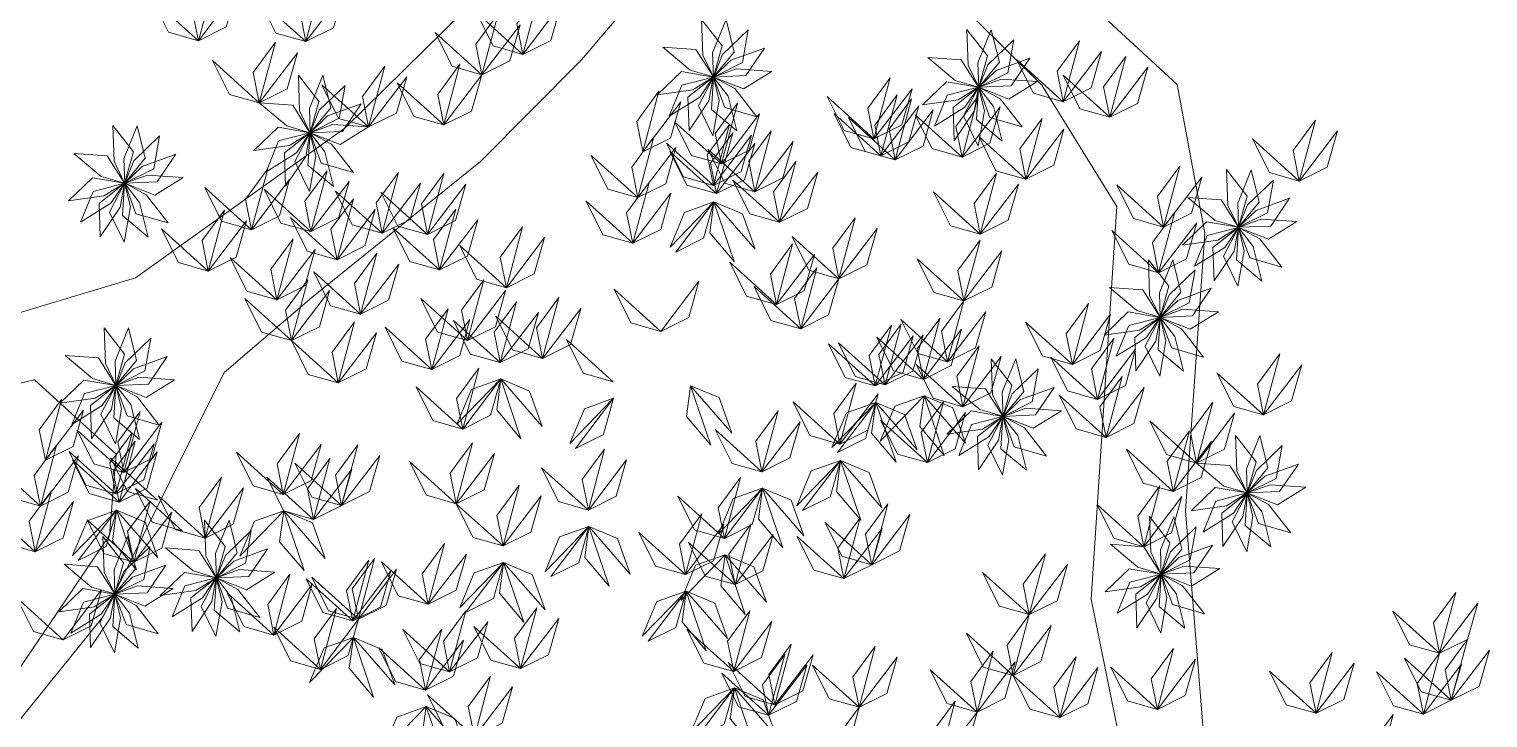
# Model space of a CAD drawing. Header units: inches. Extents: x 15 to 22798, y 21 to 21519.
# Drawn here: x 17654.3 to 17793.2, y 10963.6 to 11029.2 of the extents above; entities that cross this region are included whole.
import ezdxf

# ---------------------------------------------------------------- set-up
doc = ezdxf.new("R2010")
doc.units = ezdxf.units.IN
doc.header["$MEASUREMENT"] = 0
doc.layers.add('ARREDAMENTO', color=8, linetype='Continuous', lineweight=13)

msp = doc.modelspace()

# ---------------------------------------------------------------- linework, layer by layer
at = {"layer": 'ARREDAMENTO', "linetype": 'Continuous', "lineweight": 0}
for points in [[(17636.11, 11153.09), (17644.57, 11134.42), (17600.07, 11135.54), (17525.23, 11146.86), (17596.86, 11132.3), (17641.37, 11127.96), (17644.69, 11102.18), (17686.71, 11073.33), (17706.73, 11065.02), (17715.76, 11063.77), (17718.36, 11059.26), (17717.73, 11054.75), (17712.6, 11047.63), (17684.33, 11019.8), (17664.4, 11005.54), (17636.06, 10997.05), (17616.71, 11000.2), (17582.5, 11009.09), (17556.05, 11014.15)], [(17766.46, 10958.22), (17764.43, 10983.35), (17766.26, 11009.8), (17763.63, 11023.97), (17744.86, 11041.31), (17734.5, 11052.88), (17751.23, 11060.68), (17787.3, 11071.78), (17818.87, 11077.06)], [(17652.96, 10962.94), (17661.3, 10973.29), (17667.7, 10986.21), (17672.82, 10996.54), (17681.17, 11003.67), (17697.24, 11016.63), (17706.88, 11026.33), (17718.43, 11039.92), (17726.8, 11043.82), (17737.79, 11036.77), (17750.73, 11023.92), (17757.87, 11012.34), (17755.43, 10974.94), (17758.72, 10958.83)], [(17553.49, 11008.98), (17581.22, 11006.51), (17613.51, 10993.74), (17634.8, 10991.24), (17654.77, 10995.83), (17662.53, 10988.77), (17661.92, 10981.03), (17643.96, 10954.52)]]:
    msp.add_lwpolyline(points, dxfattribs=at)
at = {"layer": 'ARREDAMENTO', "lineweight": 0}
for points in [[(17670.39, 11028.14), (17669.8, 11031.05), (17671.93, 11033.94), (17670.39, 11028.14)], [(17670.39, 11028.14), (17673.04, 11029.46), (17674.02, 11032.92), (17670.39, 11028.14)], [(17680.61, 11028.05), (17680.03, 11030.96), (17682.15, 11033.85), (17680.61, 11028.05)], [(17680.61, 11028.05), (17683.26, 11029.37), (17684.24, 11032.83), (17680.61, 11028.05)], [(17701.3, 11026.84), (17700.71, 11029.74), (17702.84, 11032.63), (17701.3, 11026.84)], [(17670.39, 11028.14), (17667.54, 11028.95), (17665.94, 11032.16), (17670.39, 11028.14)], [(17680.61, 11028.05), (17677.76, 11028.86), (17676.16, 11032.07), (17680.61, 11028.05)], [(17701.3, 11026.84), (17703.95, 11028.16), (17704.93, 11031.61), (17701.3, 11026.84)], [(17697.39, 11024.89), (17696.81, 11027.8), (17698.93, 11030.69), (17697.39, 11024.89)], [(17701.3, 11026.84), (17698.45, 11027.64), (17696.85, 11030.86), (17701.3, 11026.84)], [(17718.32, 11030.17), (17718.44, 11026.77), (17719.44, 11024.69), (17720.27, 11027.66), (17718.32, 11030.17)], [(17720.65, 11030.15), (17719.37, 11026.99), (17719.45, 11024.69), (17721.41, 11027.06), (17720.65, 11030.15)], [(17697.39, 11024.89), (17694.54, 11025.7), (17692.94, 11028.91), (17697.39, 11024.89)], [(17697.39, 11024.89), (17700.05, 11026.21), (17701.02, 11029.66), (17697.39, 11024.89)], [(17722.77, 11029.19), (17720.32, 11026.82), (17719.45, 11024.68), (17722.21, 11026.06), (17722.77, 11029.19)], [(17743.59, 11029.2), (17743.71, 11025.8), (17744.72, 11023.72), (17745.55, 11026.69), (17743.59, 11029.2)], [(17745.92, 11029.18), (17744.65, 11026.02), (17744.72, 11023.72), (17746.69, 11026.09), (17745.92, 11029.18)], [(17676.18, 11022.22), (17675.6, 11025.12), (17677.73, 11028.01), (17676.18, 11022.22)], [(17714.61, 11027.52), (17717.22, 11025.33), (17719.44, 11024.69), (17717.78, 11027.29), (17714.61, 11027.52)], [(17724.32, 11027.44), (17721.11, 11026.28), (17719.45, 11024.68), (17722.53, 11024.81), (17724.32, 11027.44)], [(17748.05, 11028.22), (17745.59, 11025.85), (17744.72, 11023.71), (17747.49, 11025.09), (17748.05, 11028.22)], [(17752.78, 11022.33), (17752.2, 11025.24), (17754.32, 11028.13), (17752.78, 11022.33)], [(17752.78, 11022.33), (17755.43, 11023.65), (17756.41, 11027.11), (17752.78, 11022.33)], [(17676.18, 11022.22), (17673.33, 11023.02), (17671.73, 11026.24), (17676.18, 11022.22)], [(17676.18, 11022.22), (17678.84, 11023.54), (17679.82, 11026.99), (17676.18, 11022.22)], [(17686.59, 11019.92), (17686.01, 11022.82), (17688.14, 11025.71), (17686.59, 11019.92)], [(17693.76, 11020.12), (17693.18, 11023.02), (17695.3, 11025.91), (17693.76, 11020.12)], [(17739.88, 11026.55), (17742.49, 11024.36), (17744.71, 11023.72), (17743.06, 11026.32), (17739.88, 11026.55)], [(17749.59, 11026.47), (17746.39, 11025.31), (17744.72, 11023.71), (17747.81, 11023.84), (17749.59, 11026.47)], [(17752.78, 11022.33), (17749.93, 11023.14), (17748.33, 11026.35), (17752.78, 11022.33)], [(17757.21, 11020.85), (17756.62, 11023.76), (17758.75, 11026.65), (17757.21, 11020.85)], [(17679.9, 11024.87), (17680.01, 11021.46), (17681.02, 11019.38), (17681.85, 11022.35), (17679.9, 11024.87)], [(17682.23, 11024.85), (17680.95, 11021.69), (17681.02, 11019.38), (17682.99, 11021.76), (17682.23, 11024.85)], [(17686.59, 11019.92), (17689.25, 11021.24), (17690.23, 11024.69), (17686.59, 11019.92)], [(17693.76, 11020.12), (17696.41, 11021.44), (17697.39, 11024.89), (17693.76, 11020.12)], [(17714.1, 11022.99), (17717.47, 11023.47), (17719.43, 11024.68), (17716.39, 11025.2), (17714.1, 11022.99)], [(17715.24, 11020.96), (17718.14, 11022.77), (17719.43, 11024.68), (17716.44, 11023.91), (17715.24, 11020.96)], [(17717.12, 11019.58), (17719.02, 11022.41), (17719.43, 11024.68), (17717.02, 11022.76), (17717.12, 11019.58)], [(17719.39, 11019.08), (17719.99, 11022.43), (17719.44, 11024.67), (17718.01, 11021.94), (17719.39, 11019.08)], [(17721.68, 11019.54), (17720.85, 11022.85), (17719.44, 11024.67), (17719.25, 11021.59), (17721.68, 11019.54)], [(17723.58, 11020.9), (17721.48, 11023.58), (17719.44, 11024.67), (17720.52, 11021.78), (17723.58, 11020.9)], [(17725.02, 11025.22), (17721.62, 11025.46), (17719.45, 11024.68), (17722.32, 11023.54), (17725.02, 11025.22)], [(17734.74, 11018.8), (17734.16, 11021.7), (17736.28, 11024.59), (17734.74, 11018.8)], [(17750.29, 11024.25), (17746.89, 11024.49), (17744.72, 11023.71), (17747.59, 11022.57), (17750.29, 11024.25)], [(17757.21, 11020.85), (17754.36, 11021.66), (17752.76, 11024.87), (17757.21, 11020.85)], [(17757.21, 11020.85), (17759.86, 11022.17), (17760.84, 11025.63), (17757.21, 11020.85)], [(17684.35, 11023.88), (17681.9, 11021.51), (17681.02, 11019.38), (17683.79, 11020.75), (17684.35, 11023.88)], [(17686.59, 11019.92), (17683.74, 11020.72), (17682.14, 11023.93), (17686.59, 11019.92)], [(17693.76, 11020.12), (17690.91, 11020.92), (17689.31, 11024.14), (17693.76, 11020.12)], [(17712.72, 11017.54), (17712.14, 11020.45), (17714.26, 11023.34), (17712.72, 11017.54)], [(17734.74, 11018.8), (17737.39, 11020.12), (17738.37, 11023.57), (17734.74, 11018.8)], [(17735.4, 11017.18), (17734.81, 11020.08), (17736.94, 11022.97), (17735.4, 11017.18)], [(17739.37, 11022.02), (17742.75, 11022.5), (17744.71, 11023.71), (17741.66, 11024.23), (17739.37, 11022.02)], [(17740.52, 11019.99), (17743.41, 11021.8), (17744.71, 11023.71), (17741.72, 11022.94), (17740.52, 11019.99)], [(17742.39, 11018.61), (17744.3, 11021.43), (17744.71, 11023.7), (17742.29, 11021.79), (17742.39, 11018.61)], [(17744.67, 11018.11), (17745.26, 11021.46), (17744.71, 11023.7), (17743.28, 11020.97), (17744.67, 11018.11)], [(17746.95, 11018.57), (17746.13, 11021.88), (17744.71, 11023.7), (17744.52, 11020.62), (17746.95, 11018.57)], [(17748.85, 11019.93), (17746.75, 11022.61), (17744.72, 11023.7), (17745.79, 11020.81), (17748.85, 11019.93)], [(17676.18, 11022.22), (17678.8, 11020.03), (17681.01, 11019.38), (17679.36, 11021.99), (17676.18, 11022.22)], [(17685.89, 11022.14), (17682.69, 11020.97), (17681.02, 11019.38), (17684.11, 11019.5), (17685.89, 11022.14)], [(17712.72, 11017.54), (17715.37, 11018.86), (17716.35, 11022.31), (17712.72, 11017.54)], [(17720.2, 11016.4), (17719.61, 11019.3), (17721.74, 11022.19), (17720.2, 11016.4)], [(17734.74, 11018.8), (17731.89, 11019.6), (17730.29, 11022.82), (17734.74, 11018.8)], [(17735.4, 11017.18), (17738.05, 11018.5), (17739.03, 11021.95), (17735.4, 11017.18)], [(17736.76, 11016.79), (17736.18, 11019.7), (17738.31, 11022.59), (17736.76, 11016.79)], [(17736.76, 11016.79), (17739.42, 11018.11), (17740.39, 11021.56), (17736.76, 11016.79)], [(17743.13, 11017.06), (17742.54, 11019.96), (17744.67, 11022.85), (17743.13, 11017.06)], [(17743.13, 11017.06), (17745.78, 11018.38), (17746.76, 11021.83), (17743.13, 11017.06)], [(17686.59, 11019.92), (17683.19, 11020.15), (17681.02, 11019.37), (17683.89, 11018.24), (17686.59, 11019.92)], [(17720.2, 11016.4), (17717.35, 11017.2), (17715.75, 11020.41), (17720.2, 11016.4)], [(17719.44, 11014.35), (17718.85, 11017.26), (17720.98, 11020.15), (17719.44, 11014.35)], [(17720.2, 11016.4), (17722.85, 11017.72), (17723.83, 11021.17), (17720.2, 11016.4)], [(17735.4, 11017.18), (17732.54, 11017.98), (17730.94, 11021.19), (17735.4, 11017.18)], [(17736.76, 11016.79), (17733.91, 11017.6), (17732.31, 11020.81), (17736.76, 11016.79)], [(17743.13, 11017.06), (17740.28, 11017.86), (17738.68, 11021.08), (17743.13, 11017.06)], [(17749.21, 11014.95), (17748.63, 11017.85), (17750.75, 11020.74), (17749.21, 11014.95)], [(17775.26, 11014.77), (17774.68, 11017.68), (17776.81, 11020.57), (17775.26, 11014.77)], [(17662.23, 11020.06), (17662.35, 11016.65), (17663.35, 11014.57), (17664.18, 11017.54), (17662.23, 11020.06)], [(17664.56, 11020.04), (17663.29, 11016.88), (17663.36, 11014.57), (17665.32, 11016.95), (17664.56, 11020.04)], [(17666.68, 11019.07), (17664.23, 11016.7), (17663.36, 11014.57), (17666.12, 11015.94), (17666.68, 11019.07)], [(17675.67, 11017.69), (17679.05, 11018.16), (17681.01, 11019.38), (17677.97, 11019.89), (17675.67, 11017.69)], [(17676.82, 11015.66), (17679.71, 11017.47), (17681.01, 11019.37), (17678.02, 11018.61), (17676.82, 11015.66)], [(17678.69, 11014.27), (17680.6, 11017.1), (17681.01, 11019.37), (17678.59, 11017.45), (17678.69, 11014.27)], [(17680.97, 11013.77), (17681.56, 11017.13), (17681.01, 11019.37), (17679.58, 11016.63), (17680.97, 11013.77)], [(17683.25, 11014.24), (17682.43, 11017.54), (17681.02, 11019.37), (17680.82, 11016.29), (17683.25, 11014.24)], [(17685.15, 11015.59), (17683.05, 11018.28), (17681.02, 11019.37), (17682.09, 11016.48), (17685.15, 11015.59)], [(17712.24, 11013.19), (17711.66, 11016.1), (17713.78, 11018.99), (17712.24, 11013.19)], [(17719.75, 11013.57), (17719.17, 11016.48), (17721.3, 11019.37), (17719.75, 11013.57)], [(17719.44, 11014.35), (17722.09, 11015.67), (17723.07, 11019.13), (17719.44, 11014.35)], [(17723.4, 11013.76), (17722.81, 11016.66), (17724.94, 11019.55), (17723.4, 11013.76)], [(17749.21, 11014.95), (17746.36, 11015.76), (17744.76, 11018.97), (17749.21, 11014.95)], [(17749.21, 11014.95), (17751.87, 11016.27), (17752.84, 11019.72), (17749.21, 11014.95)], [(17775.26, 11014.77), (17772.41, 11015.58), (17770.81, 11018.79), (17775.26, 11014.77)], [(17775.26, 11014.77), (17777.92, 11016.09), (17778.89, 11019.55), (17775.26, 11014.77)], [(17658.52, 11017.41), (17661.13, 11015.22), (17663.35, 11014.57), (17661.69, 11017.18), (17658.52, 11017.41)], [(17668.23, 11017.33), (17665.03, 11016.16), (17663.36, 11014.56), (17666.44, 11014.69), (17668.23, 11017.33)], [(17712.24, 11013.19), (17714.9, 11014.51), (17715.87, 11017.96), (17712.24, 11013.19)], [(17719.44, 11014.35), (17716.58, 11015.16), (17714.98, 11018.37), (17719.44, 11014.35)], [(17719.75, 11013.57), (17716.9, 11014.38), (17715.3, 11017.59), (17719.75, 11013.57)], [(17723.4, 11013.76), (17720.54, 11014.56), (17718.94, 11017.78), (17723.4, 11013.76)], [(17719.75, 11013.57), (17722.41, 11014.9), (17723.38, 11018.35), (17719.75, 11013.57)], [(17723.4, 11013.76), (17726.05, 11015.08), (17727.03, 11018.53), (17723.4, 11013.76)], [(17675.44, 11010.14), (17674.86, 11013.05), (17676.98, 11015.94), (17675.44, 11010.14)], [(17712.24, 11013.19), (17709.39, 11014), (17707.79, 11017.21), (17712.24, 11013.19)], [(17725.75, 11010.85), (17725.17, 11013.75), (17727.29, 11016.64), (17725.75, 11010.85)], [(17762.34, 11010.38), (17761.75, 11013.29), (17763.88, 11016.18), (17762.34, 11010.38)], [(17658.01, 11012.88), (17661.38, 11013.35), (17663.34, 11014.57), (17660.3, 11015.08), (17658.01, 11012.88)], [(17659.16, 11010.85), (17662.05, 11012.65), (17663.34, 11014.56), (17660.36, 11013.79), (17659.16, 11010.85)], [(17661.03, 11009.46), (17662.94, 11012.29), (17663.35, 11014.56), (17660.93, 11012.64), (17661.03, 11009.46)], [(17663.31, 11008.96), (17663.9, 11012.32), (17663.35, 11014.56), (17661.92, 11011.82), (17663.31, 11008.96)], [(17665.59, 11009.43), (17664.77, 11012.73), (17663.35, 11014.56), (17663.16, 11011.48), (17665.59, 11009.43)], [(17668.93, 11015.1), (17665.53, 11015.34), (17663.36, 11014.56), (17666.23, 11013.43), (17668.93, 11015.1)], [(17667.49, 11010.78), (17665.39, 11013.47), (17663.36, 11014.56), (17664.43, 11011.66), (17667.49, 11010.78)], [(17675.44, 11010.14), (17678.1, 11011.47), (17679.07, 11014.92), (17675.44, 11010.14)], [(17681.1, 11009.97), (17680.51, 11012.87), (17682.64, 11015.76), (17681.1, 11009.97)], [(17681.1, 11009.97), (17683.75, 11011.29), (17684.73, 11014.74), (17681.1, 11009.97)], [(17687.9, 11009.8), (17687.31, 11012.7), (17689.44, 11015.59), (17687.9, 11009.8)], [(17687.9, 11009.8), (17690.55, 11011.12), (17691.53, 11014.57), (17687.9, 11009.8)], [(17692.22, 11009.69), (17691.64, 11012.59), (17693.76, 11015.48), (17692.22, 11009.69)], [(17711.76, 11008.84), (17711.18, 11011.74), (17713.31, 11014.63), (17711.76, 11008.84)], [(17725.75, 11010.85), (17722.9, 11011.65), (17721.3, 11014.87), (17725.75, 11010.85)], [(17725.75, 11010.85), (17728.4, 11012.17), (17729.38, 11015.62), (17725.75, 11010.85)], [(17744.87, 11009.71), (17744.29, 11012.62), (17746.41, 11015.51), (17744.87, 11009.71)], [(17762.34, 11010.38), (17764.99, 11011.7), (17765.97, 11015.15), (17762.34, 11010.38)], [(17768.34, 11015.86), (17768.46, 11012.45), (17769.47, 11010.37), (17770.3, 11013.34), (17768.34, 11015.86)], [(17770.68, 11015.84), (17769.4, 11012.68), (17769.47, 11010.37), (17771.44, 11012.75), (17770.68, 11015.84)], [(17772.8, 11014.87), (17770.34, 11012.5), (17769.47, 11010.37), (17772.24, 11011.74), (17772.8, 11014.87)], [(17675.44, 11010.14), (17672.59, 11010.95), (17670.99, 11014.16), (17675.44, 11010.14)], [(17681.1, 11009.97), (17678.24, 11010.77), (17676.64, 11013.99), (17681.1, 11009.97)], [(17687.9, 11009.8), (17685.04, 11010.6), (17683.44, 11013.82), (17687.9, 11009.8)], [(17692.22, 11009.69), (17689.37, 11010.49), (17687.77, 11013.71), (17692.22, 11009.69)], [(17692.22, 11009.69), (17694.87, 11011.01), (17695.85, 11014.46), (17692.22, 11009.69)], [(17711.76, 11008.84), (17714.42, 11010.16), (17715.39, 11013.61), (17711.76, 11008.84)], [(17744.87, 11009.71), (17742.02, 11010.52), (17740.42, 11013.73), (17744.87, 11009.71)], [(17744.87, 11009.71), (17747.52, 11011.03), (17748.5, 11014.49), (17744.87, 11009.71)], [(17762.34, 11010.38), (17759.48, 11011.19), (17757.88, 11014.4), (17762.34, 11010.38)], [(17764.63, 11013.21), (17767.25, 11011.02), (17769.46, 11010.37), (17767.81, 11012.98), (17764.63, 11013.21)], [(17671.32, 11006.2), (17670.73, 11009.1), (17672.86, 11011.99), (17671.32, 11006.2)], [(17683.6, 11007.28), (17683.01, 11010.18), (17685.14, 11013.07), (17683.6, 11007.28)], [(17683.6, 11007.28), (17686.25, 11008.6), (17687.23, 11012.05), (17683.6, 11007.28)], [(17693.36, 11006.31), (17692.78, 11009.21), (17694.9, 11012.1), (17693.36, 11006.31)], [(17711.76, 11008.84), (17708.91, 11009.65), (17707.31, 11012.86), (17711.76, 11008.84)], [(17719.49, 11012.79), (17716.7, 11011.79), (17715.31, 11008.48), (17719.49, 11012.79)], [(17715.86, 11008.01), (17718.51, 11009.33), (17719.49, 11012.79), (17715.86, 11008.01)], [(17719.49, 11012.79), (17719.1, 11009.85), (17721.41, 11007.11), (17719.49, 11012.79)], [(17719.49, 11012.79), (17722.22, 11011.65), (17723.43, 11008.27), (17719.49, 11012.79)], [(17761.86, 11006.03), (17761.27, 11008.93), (17763.4, 11011.82), (17761.86, 11006.03)], [(17774.34, 11013.13), (17771.14, 11011.96), (17769.47, 11010.37), (17772.56, 11010.49), (17774.34, 11013.13)], [(17671.32, 11006.2), (17673.97, 11007.52), (17674.95, 11010.97), (17671.32, 11006.2)], [(17683.6, 11007.28), (17680.75, 11008.08), (17679.15, 11011.29), (17683.6, 11007.28)], [(17693.36, 11006.31), (17696.02, 11007.63), (17696.99, 11011.08), (17693.36, 11006.31)], [(17699.72, 11004.61), (17699.14, 11007.52), (17701.26, 11010.41), (17699.72, 11004.61)], [(17731.4, 11005.47), (17730.81, 11008.38), (17732.94, 11011.27), (17731.4, 11005.47)], [(17761.86, 11006.03), (17764.51, 11007.35), (17765.49, 11010.8), (17761.86, 11006.03)], [(17764.12, 11008.68), (17767.5, 11009.15), (17769.46, 11010.37), (17766.42, 11010.88), (17764.12, 11008.68)], [(17765.27, 11006.65), (17768.16, 11008.45), (17769.46, 11010.36), (17766.47, 11009.6), (17765.27, 11006.65)], [(17767.14, 11005.26), (17769.05, 11008.09), (17769.46, 11010.36), (17767.04, 11008.44), (17767.14, 11005.26)], [(17769.42, 11004.76), (17770.01, 11008.12), (17769.46, 11010.36), (17768.03, 11007.62), (17769.42, 11004.76)], [(17771.7, 11005.23), (17770.88, 11008.53), (17769.46, 11010.36), (17769.27, 11007.28), (17771.7, 11005.23)], [(17775.04, 11010.91), (17771.64, 11011.14), (17769.47, 11010.36), (17772.34, 11009.23), (17775.04, 11010.91)], [(17773.6, 11006.58), (17771.5, 11009.27), (17769.47, 11010.36), (17770.54, 11007.47), (17773.6, 11006.58)], [(17671.32, 11006.2), (17668.47, 11007), (17666.87, 11010.21), (17671.32, 11006.2)], [(17677.86, 11003.47), (17677.27, 11006.38), (17679.4, 11009.27), (17677.86, 11003.47)], [(17677.86, 11003.47), (17677.27, 11006.38), (17679.4, 11009.27), (17677.86, 11003.47)], [(17693.36, 11006.31), (17690.51, 11007.11), (17688.91, 11010.33), (17693.36, 11006.31)], [(17699.72, 11004.61), (17702.38, 11005.93), (17703.35, 11009.39), (17699.72, 11004.61)], [(17731.4, 11005.47), (17728.55, 11006.28), (17726.95, 11009.49), (17731.4, 11005.47)], [(17731.4, 11005.47), (17734.05, 11006.79), (17735.03, 11010.25), (17731.4, 11005.47)], [(17743.3, 11003.35), (17742.72, 11006.25), (17744.85, 11009.14), (17743.3, 11003.35)], [(17761.86, 11006.03), (17759.01, 11006.84), (17757.41, 11010.05), (17761.86, 11006.03)], [(17677.86, 11003.47), (17680.51, 11004.79), (17681.49, 11008.25), (17677.86, 11003.47)], [(17677.86, 11003.47), (17680.51, 11004.79), (17681.49, 11008.25), (17677.86, 11003.47)], [(17685.83, 11002.09), (17685.24, 11005), (17687.37, 11007.89), (17685.83, 11002.09)], [(17699.72, 11004.61), (17696.87, 11005.42), (17695.27, 11008.63), (17699.72, 11004.61)], [(17725.45, 11003.01), (17724.87, 11005.91), (17726.99, 11008.8), (17725.45, 11003.01)], [(17725.45, 11003.01), (17728.1, 11004.33), (17729.08, 11007.78), (17725.45, 11003.01)], [(17743.3, 11003.35), (17745.96, 11004.67), (17746.93, 11008.12), (17743.3, 11003.35)], [(17677.86, 11003.47), (17675, 11004.28), (17673.4, 11007.49), (17677.86, 11003.47)], [(17677.86, 11003.47), (17675, 11004.28), (17673.4, 11007.49), (17677.86, 11003.47)], [(17685.83, 11002.09), (17688.48, 11003.42), (17689.46, 11006.87), (17685.83, 11002.09)], [(17725.45, 11003.01), (17722.6, 11003.81), (17721, 11007.03), (17725.45, 11003.01)], [(17727.77, 11000.7), (17727.18, 11003.6), (17729.31, 11006.49), (17727.77, 11000.7)], [(17743.3, 11003.35), (17740.45, 11004.15), (17738.85, 11007.37), (17743.3, 11003.35)], [(17760.88, 11007.28), (17761, 11003.88), (17762, 11001.8), (17762.83, 11004.77), (17760.88, 11007.28)], [(17763.21, 11007.27), (17761.94, 11004.11), (17762.01, 11001.8), (17763.97, 11004.18), (17763.21, 11007.27)], [(17765.33, 11006.3), (17762.88, 11003.93), (17762.01, 11001.8), (17764.77, 11003.17), (17765.33, 11006.3)], [(17679.25, 10999.58), (17678.67, 11002.48), (17680.8, 11005.37), (17679.25, 10999.58)], [(17685.83, 11002.09), (17682.98, 11002.9), (17681.38, 11006.11), (17685.83, 11002.09)], [(17696.02, 10999.57), (17695.43, 11002.48), (17697.56, 11005.37), (17696.02, 10999.57)], [(17714.43, 11000.45), (17717.09, 11001.77), (17718.06, 11005.22), (17714.43, 11000.45)], [(17727.77, 11000.7), (17730.42, 11002.02), (17731.4, 11005.47), (17727.77, 11000.7)], [(17679.25, 10999.58), (17676.4, 11000.38), (17674.8, 11003.6), (17679.25, 10999.58)], [(17679.25, 10999.58), (17681.91, 11000.9), (17682.88, 11004.35), (17679.25, 10999.58)], [(17696.02, 10999.57), (17693.16, 11000.38), (17691.56, 11003.59), (17696.02, 10999.57)], [(17696.02, 10999.57), (17698.67, 11000.89), (17699.65, 11004.34), (17696.02, 10999.57)], [(17703.17, 10997.87), (17702.58, 11000.78), (17704.71, 11003.67), (17703.17, 10997.87)], [(17714.43, 11000.45), (17711.58, 11001.26), (17709.98, 11004.47), (17714.43, 11000.45)], [(17727.77, 11000.7), (17724.92, 11001.5), (17723.32, 11004.72), (17727.77, 11000.7)], [(17757.17, 11004.63), (17759.78, 11002.44), (17762, 11001.8), (17760.35, 11004.41), (17757.17, 11004.63)], [(17766.88, 11004.56), (17763.68, 11003.39), (17762.01, 11001.79), (17765.09, 11001.92), (17766.88, 11004.56)], [(17692.62, 10996.82), (17692.03, 10999.72), (17694.16, 11002.61), (17692.62, 10996.82)], [(17699.14, 10997.48), (17698.55, 11000.39), (17700.68, 11003.28), (17699.14, 10997.48)], [(17699.14, 10997.48), (17701.79, 10998.8), (17702.77, 11002.26), (17699.14, 10997.48)], [(17703.17, 10997.87), (17705.82, 10999.19), (17706.8, 11002.64), (17703.17, 10997.87)], [(17741.76, 10997.55), (17741.18, 11000.46), (17743.3, 11003.35), (17741.76, 10997.55)], [(17741.76, 10997.55), (17744.42, 10998.87), (17745.39, 11002.33), (17741.76, 10997.55)], [(17753.64, 10997.31), (17753.06, 11000.22), (17755.19, 11003.11), (17753.64, 10997.31)], [(17753.64, 10997.31), (17756.3, 10998.63), (17757.28, 11002.08), (17753.64, 10997.31)], [(17756.66, 11000.1), (17760.03, 11000.58), (17761.99, 11001.79), (17758.95, 11002.31), (17756.66, 11000.1)], [(17767.58, 11002.33), (17764.18, 11002.57), (17762.01, 11001.79), (17764.88, 11000.65), (17767.58, 11002.33)], [(17661.4, 11000.8), (17661.52, 10997.39), (17662.52, 10995.32), (17663.35, 10998.29), (17661.4, 11000.8)], [(17663.73, 11000.78), (17662.45, 10997.62), (17662.52, 10995.31), (17664.49, 10997.69), (17663.73, 11000.78)], [(17683.71, 10995.56), (17683.12, 10998.46), (17685.25, 11001.35), (17683.71, 10995.56)], [(17692.62, 10996.82), (17689.76, 10997.62), (17688.16, 11000.84), (17692.62, 10996.82)], [(17692.62, 10996.82), (17695.27, 10998.14), (17696.25, 11001.59), (17692.62, 10996.82)], [(17699.14, 10997.48), (17696.28, 10998.29), (17694.68, 11001.5), (17699.14, 10997.48)], [(17703.17, 10997.87), (17700.31, 10998.68), (17698.71, 11001.89), (17703.17, 10997.87)], [(17734.86, 10995.26), (17734.28, 10998.16), (17736.4, 11001.05), (17734.86, 10995.26)], [(17735.8, 10995.35), (17735.21, 10998.25), (17737.34, 11001.14), (17735.8, 10995.35)], [(17741.76, 10997.55), (17738.91, 10998.36), (17737.31, 11001.57), (17741.76, 10997.55)], [(17739.46, 10995.88), (17738.87, 10998.79), (17741, 11001.68), (17739.46, 10995.88)], [(17739.46, 10995.88), (17742.11, 10997.2), (17743.09, 11000.66), (17739.46, 10995.88)], [(17753.64, 10997.31), (17750.79, 10998.12), (17749.19, 11001.33), (17753.64, 10997.31)], [(17757.81, 10998.08), (17760.7, 10999.88), (17761.99, 11001.79), (17759.01, 11001.02), (17757.81, 10998.08)], [(17759.68, 10996.69), (17761.59, 10999.52), (17762, 11001.79), (17759.58, 10999.87), (17759.68, 10996.69)], [(17761.96, 10996.19), (17762.55, 10999.54), (17762, 11001.79), (17760.57, 10999.05), (17761.96, 10996.19)], [(17764.24, 10996.65), (17763.42, 10999.96), (17762, 11001.78), (17761.81, 10998.71), (17764.24, 10996.65)], [(17766.14, 10998.01), (17764.04, 11000.69), (17762.01, 11001.78), (17763.08, 10998.89), (17766.14, 10998.01)], [(17665.85, 10999.81), (17663.4, 10997.45), (17662.53, 10995.31), (17665.29, 10996.68), (17665.85, 10999.81)], [(17683.71, 10995.56), (17680.85, 10996.36), (17679.25, 10999.58), (17683.71, 10995.56)], [(17683.71, 10995.56), (17686.36, 10996.88), (17687.34, 11000.33), (17683.71, 10995.56)], [(17709.89, 10995.65), (17707.04, 10996.46), (17705.44, 10999.67), (17709.89, 10995.65)], [(17734.86, 10995.26), (17732.01, 10996.06), (17730.41, 10999.28), (17734.86, 10995.26)], [(17735.8, 10995.35), (17732.94, 10996.15), (17731.35, 10999.37), (17735.8, 10995.35)], [(17734.86, 10995.26), (17737.51, 10996.58), (17738.49, 11000.03), (17734.86, 10995.26)], [(17739.46, 10995.88), (17736.6, 10996.69), (17735, 10999.9), (17739.46, 10995.88)], [(17735.8, 10995.35), (17738.45, 10996.67), (17739.43, 11000.12), (17735.8, 10995.35)], [(17756.03, 10993.97), (17755.45, 10996.88), (17757.58, 10999.77), (17756.03, 10993.97)], [(17657.69, 10998.15), (17660.3, 10995.96), (17662.51, 10995.31), (17660.86, 10997.92), (17657.69, 10998.15)], [(17667.4, 10998.07), (17664.19, 10996.9), (17662.53, 10995.31), (17665.61, 10995.44), (17667.4, 10998.07)], [(17743.22, 10993.28), (17742.64, 10996.19), (17744.76, 10999.08), (17743.22, 10993.28)], [(17743.22, 10993.28), (17745.87, 10994.6), (17746.85, 10998.05), (17743.22, 10993.28)], [(17745.91, 10997.85), (17746.03, 10994.44), (17747.04, 10992.37), (17747.87, 10995.34), (17745.91, 10997.85)], [(17756.03, 10993.97), (17753.18, 10994.78), (17751.58, 10997.99), (17756.03, 10993.97)], [(17756.03, 10993.97), (17758.69, 10995.3), (17759.66, 10998.75), (17756.03, 10993.97)], [(17771.86, 10992.51), (17771.28, 10995.41), (17773.41, 10998.3), (17771.86, 10992.51)], [(17695.56, 10991.14), (17694.97, 10994.05), (17697.1, 10996.94), (17695.56, 10991.14)], [(17743.22, 10993.28), (17740.37, 10994.09), (17738.77, 10997.3), (17743.22, 10993.28)], [(17748.25, 10997.83), (17746.97, 10994.67), (17747.04, 10992.36), (17749.01, 10994.74), (17748.25, 10997.83)], [(17750.37, 10996.87), (17747.91, 10994.5), (17747.04, 10992.36), (17749.81, 10993.73), (17750.37, 10996.87)], [(17771.86, 10992.51), (17769.01, 10993.31), (17767.41, 10996.52), (17771.86, 10992.51)], [(17771.86, 10992.51), (17774.52, 10993.83), (17775.5, 10997.28), (17771.86, 10992.51)], [(17657.17, 10993.62), (17660.55, 10994.09), (17662.51, 10995.31), (17659.47, 10995.82), (17657.17, 10993.62)], [(17658.32, 10991.59), (17661.21, 10993.4), (17662.51, 10995.3), (17659.52, 10994.54), (17658.32, 10991.59)], [(17660.2, 10990.21), (17662.1, 10993.03), (17662.51, 10995.3), (17660.09, 10993.39), (17660.2, 10990.21)], [(17662.47, 10989.7), (17663.06, 10993.06), (17662.51, 10995.3), (17661.09, 10992.57), (17662.47, 10989.7)], [(17664.76, 10990.17), (17663.93, 10993.48), (17662.52, 10995.3), (17662.32, 10992.22), (17664.76, 10990.17)], [(17666.65, 10991.52), (17664.55, 10994.21), (17662.52, 10995.3), (17663.6, 10992.41), (17666.65, 10991.52)], [(17668.1, 10995.85), (17664.7, 10996.08), (17662.53, 10995.3), (17665.39, 10994.17), (17668.1, 10995.85)], [(17695.56, 10991.14), (17692.71, 10991.95), (17691.11, 10995.16), (17695.56, 10991.14)], [(17699.19, 10995.92), (17696.4, 10994.92), (17695.01, 10991.61), (17699.19, 10995.92)], [(17695.56, 10991.14), (17698.21, 10992.46), (17699.19, 10995.92), (17695.56, 10991.14)], [(17695.56, 10991.14), (17698.21, 10992.46), (17699.19, 10995.92), (17695.56, 10991.14)], [(17699.19, 10995.92), (17698.8, 10992.98), (17701.11, 10990.23), (17699.19, 10995.92)], [(17699.19, 10995.92), (17701.92, 10994.77), (17703.13, 10991.39), (17699.19, 10995.92)], [(17717.26, 10995.28), (17716.87, 10992.34), (17719.19, 10989.6), (17717.26, 10995.28)], [(17717.26, 10995.28), (17720, 10994.14), (17721.2, 10990.76), (17717.26, 10995.28)], [(17731.5, 10989.72), (17730.91, 10992.62), (17733.04, 10995.51), (17731.5, 10989.72)], [(17731.5, 10989.72), (17730.91, 10992.62), (17733.04, 10995.51), (17731.5, 10989.72)], [(17742.2, 10995.2), (17744.82, 10993.01), (17747.03, 10992.37), (17745.38, 10994.97), (17742.2, 10995.2)], [(17751.91, 10995.12), (17748.71, 10993.95), (17747.04, 10992.36), (17750.13, 10992.49), (17751.91, 10995.12)], [(17756.85, 10990.35), (17756.27, 10993.26), (17758.39, 10996.15), (17756.85, 10990.35)], [(17756.85, 10990.35), (17759.51, 10991.67), (17760.48, 10995.12), (17756.85, 10990.35)], [(17655.8, 10988.17), (17655.21, 10991.07), (17657.34, 10993.96), (17655.8, 10988.17)], [(17709.94, 10994.08), (17707.15, 10993.09), (17705.77, 10989.78), (17709.94, 10994.08)], [(17706.31, 10989.31), (17708.96, 10990.63), (17709.94, 10994.08), (17706.31, 10989.31)], [(17731.5, 10989.72), (17728.64, 10990.53), (17727.05, 10993.74), (17731.5, 10989.72)], [(17731.5, 10989.72), (17728.64, 10990.53), (17727.05, 10993.74), (17731.5, 10989.72)], [(17734.91, 10993.69), (17732.12, 10992.69), (17730.74, 10989.38), (17734.91, 10993.69)], [(17731.28, 10988.92), (17733.94, 10990.24), (17734.91, 10993.69), (17731.28, 10988.92)], [(17731.5, 10989.72), (17734.15, 10991.04), (17735.13, 10994.49), (17731.5, 10989.72)], [(17731.5, 10989.72), (17734.15, 10991.04), (17735.13, 10994.49), (17731.5, 10989.72)], [(17734.91, 10993.69), (17734.52, 10990.75), (17736.84, 10988.01), (17734.91, 10993.69)], [(17734.91, 10993.69), (17737.65, 10992.55), (17738.85, 10989.17), (17734.91, 10993.69)], [(17739.51, 10994.31), (17736.72, 10993.32), (17735.34, 10990.01), (17739.51, 10994.31)], [(17739.51, 10994.31), (17739.12, 10991.38), (17741.43, 10988.63), (17739.51, 10994.31)], [(17739.83, 10987.95), (17739.24, 10990.85), (17741.37, 10993.74), (17739.83, 10987.95)], [(17739.51, 10994.31), (17742.24, 10993.17), (17743.45, 10989.79), (17739.51, 10994.31)], [(17756.85, 10990.35), (17754, 10991.16), (17752.4, 10994.37), (17756.85, 10990.35)], [(17765.47, 10987.9), (17764.89, 10990.81), (17767.02, 10993.7), (17765.47, 10987.9)], [(17655.8, 10988.17), (17658.45, 10989.49), (17659.43, 10992.94), (17655.8, 10988.17)], [(17663.28, 10987.02), (17662.69, 10989.93), (17664.82, 10992.82), (17663.28, 10987.02)], [(17724.07, 10987.08), (17723.49, 10989.98), (17725.61, 10992.87), (17724.07, 10987.08)], [(17739.83, 10987.95), (17742.48, 10989.27), (17743.46, 10992.72), (17739.83, 10987.95)], [(17741.69, 10990.67), (17745.07, 10991.14), (17747.03, 10992.36), (17743.99, 10992.87), (17741.69, 10990.67)], [(17742.84, 10988.64), (17745.73, 10990.45), (17747.03, 10992.36), (17744.04, 10991.59), (17742.84, 10988.64)], [(17744.71, 10987.26), (17746.62, 10990.08), (17747.03, 10992.35), (17744.61, 10990.44), (17744.71, 10987.26)], [(17746.99, 10986.75), (17747.58, 10990.11), (17747.03, 10992.35), (17745.6, 10989.62), (17746.99, 10986.75)], [(17749.27, 10987.22), (17748.45, 10990.53), (17747.03, 10992.35), (17746.84, 10989.27), (17749.27, 10987.22)], [(17752.61, 10992.9), (17749.21, 10993.14), (17747.04, 10992.35), (17749.91, 10991.22), (17752.61, 10992.9)], [(17751.17, 10988.57), (17749.07, 10991.26), (17747.04, 10992.35), (17748.11, 10989.46), (17751.17, 10988.57)], [(17765.47, 10987.9), (17768.13, 10989.22), (17769.1, 10992.67), (17765.47, 10987.9)], [(17663.28, 10987.02), (17660.43, 10987.83), (17658.83, 10991.04), (17663.28, 10987.02)], [(17663.28, 10987.02), (17665.93, 10988.34), (17666.91, 10991.8), (17663.28, 10987.02)], [(17724.07, 10987.08), (17721.22, 10987.88), (17719.62, 10991.1), (17724.07, 10987.08)], [(17724.07, 10987.08), (17726.73, 10988.4), (17727.7, 10991.85), (17724.07, 10987.08)], [(17739.83, 10987.95), (17736.98, 10988.76), (17735.38, 10991.97), (17739.83, 10987.95)], [(17765.47, 10987.9), (17762.62, 10988.71), (17761.02, 10991.92), (17765.47, 10987.9)], [(17763.26, 10985.2), (17762.67, 10988.1), (17764.8, 10990.99), (17763.26, 10985.2)], [(17655.32, 10983.82), (17654.74, 10986.72), (17656.86, 10989.61), (17655.32, 10983.82)], [(17662.51, 10984.98), (17661.93, 10987.89), (17664.06, 10990.78), (17662.51, 10984.98)], [(17662.83, 10984.2), (17662.25, 10987.11), (17664.37, 10990), (17662.83, 10984.2)], [(17662.51, 10984.98), (17665.17, 10986.3), (17666.15, 10989.75), (17662.51, 10984.98)], [(17678.46, 10984.92), (17677.87, 10987.83), (17680, 10990.72), (17678.46, 10984.92)], [(17678.46, 10984.92), (17681.11, 10986.24), (17682.09, 10989.69), (17678.46, 10984.92)], [(17684.02, 10983.87), (17683.43, 10986.77), (17685.56, 10989.66), (17684.02, 10983.87)], [(17694.95, 10984.03), (17694.37, 10986.94), (17696.49, 10989.83), (17694.95, 10984.03)], [(17763.26, 10985.2), (17765.91, 10986.52), (17766.89, 10989.97), (17763.26, 10985.2)], [(17769.18, 10990.55), (17769.3, 10987.14), (17770.31, 10985.07), (17771.14, 10988.04), (17769.18, 10990.55)], [(17771.51, 10990.53), (17770.24, 10987.37), (17770.31, 10985.07), (17772.28, 10987.44), (17771.51, 10990.53)], [(17773.64, 10989.57), (17771.18, 10987.2), (17770.31, 10985.06), (17773.07, 10986.43), (17773.64, 10989.57)], [(17655.32, 10983.82), (17657.97, 10985.14), (17658.95, 10988.59), (17655.32, 10983.82)], [(17662.51, 10984.98), (17659.66, 10985.79), (17658.06, 10989), (17662.51, 10984.98)], [(17662.83, 10984.2), (17659.98, 10985.01), (17658.38, 10988.22), (17662.83, 10984.2)], [(17666.47, 10984.38), (17663.62, 10985.19), (17662.02, 10988.4), (17666.47, 10984.38)], [(17662.83, 10984.2), (17665.49, 10985.52), (17666.46, 10988.97), (17662.83, 10984.2)], [(17678.46, 10984.92), (17675.61, 10985.73), (17674.01, 10988.94), (17678.46, 10984.92)], [(17681.36, 10982.55), (17680.78, 10985.45), (17682.91, 10988.34), (17681.36, 10982.55)], [(17684.02, 10983.87), (17686.67, 10985.19), (17687.65, 10988.64), (17684.02, 10983.87)], [(17694.95, 10984.03), (17697.61, 10985.36), (17698.58, 10988.81), (17694.95, 10984.03)], [(17707.53, 10983.43), (17706.95, 10986.34), (17709.07, 10989.23), (17707.53, 10983.43)], [(17707.53, 10983.43), (17710.18, 10984.75), (17711.16, 10988.21), (17707.53, 10983.43)], [(17731.55, 10988.15), (17728.76, 10987.16), (17727.38, 10983.84), (17731.55, 10988.15)], [(17727.92, 10983.38), (17730.57, 10984.7), (17731.55, 10988.15), (17727.92, 10983.38)], [(17731.55, 10988.15), (17731.16, 10985.21), (17733.48, 10982.47), (17731.55, 10988.15)], [(17731.55, 10988.15), (17734.29, 10987.01), (17735.49, 10983.63), (17731.55, 10988.15)], [(17763.26, 10985.2), (17760.4, 10986), (17758.8, 10989.22), (17763.26, 10985.2)], [(17655.32, 10983.82), (17652.47, 10984.62), (17650.87, 10987.83), (17655.32, 10983.82)], [(17684.02, 10983.87), (17681.17, 10984.67), (17679.57, 10987.89), (17684.02, 10983.87)], [(17681.36, 10982.55), (17684.02, 10983.87), (17685, 10987.32), (17681.36, 10982.55)], [(17694.95, 10984.03), (17692.1, 10984.84), (17690.5, 10988.05), (17694.95, 10984.03)], [(17707.53, 10983.43), (17704.68, 10984.24), (17703.08, 10987.45), (17707.53, 10983.43)], [(17765.47, 10987.9), (17768.08, 10985.71), (17770.3, 10985.07), (17768.65, 10987.67), (17765.47, 10987.9)], [(17775.18, 10987.82), (17771.98, 10986.66), (17770.31, 10985.06), (17773.39, 10985.19), (17775.18, 10987.82)], [(17668.83, 10981.47), (17665.98, 10982.28), (17664.38, 10985.49), (17668.83, 10981.47)], [(17671.03, 10980.77), (17670.44, 10983.68), (17672.57, 10986.57), (17671.03, 10980.77)], [(17671.03, 10980.77), (17673.68, 10982.09), (17674.66, 10985.54), (17671.03, 10980.77)], [(17681.36, 10982.55), (17678.51, 10983.35), (17676.91, 10986.56), (17681.36, 10982.55)], [(17699.4, 10980.02), (17698.82, 10982.92), (17700.95, 10985.81), (17699.4, 10980.02)], [(17720.49, 10980.74), (17719.91, 10983.64), (17722.04, 10986.53), (17720.49, 10980.74)], [(17724.12, 10985.51), (17721.33, 10984.52), (17719.95, 10981.2), (17724.12, 10985.51)], [(17720.49, 10980.74), (17723.15, 10982.06), (17724.12, 10985.51), (17720.49, 10980.74)], [(17724.12, 10985.51), (17723.73, 10982.57), (17726.05, 10979.83), (17724.12, 10985.51)], [(17724.12, 10985.51), (17726.86, 10984.37), (17728.07, 10980.99), (17724.12, 10985.51)], [(17760.45, 10979.94), (17759.87, 10982.84), (17761.99, 10985.73), (17760.45, 10979.94)], [(17764.96, 10983.37), (17768.33, 10983.85), (17770.3, 10985.06), (17767.25, 10985.58), (17764.96, 10983.37)], [(17775.88, 10985.6), (17772.48, 10985.84), (17770.31, 10985.06), (17773.18, 10983.92), (17775.88, 10985.6)], [(17654.84, 10979.46), (17654.26, 10982.37), (17656.38, 10985.26), (17654.84, 10979.46)], [(17654.84, 10979.46), (17657.5, 10980.79), (17658.47, 10984.24), (17654.84, 10979.46)], [(17664.22, 10978.47), (17663.64, 10981.38), (17665.77, 10984.27), (17664.22, 10978.47)], [(17671.03, 10980.77), (17668.17, 10981.58), (17666.57, 10984.79), (17671.03, 10980.77)], [(17699.4, 10980.02), (17696.55, 10980.82), (17694.95, 10984.03), (17699.4, 10980.02)], [(17699.4, 10980.02), (17702.06, 10981.34), (17703.03, 10984.79), (17699.4, 10980.02)], [(17720.49, 10980.74), (17717.64, 10981.54), (17716.04, 10984.76), (17720.49, 10980.74)], [(17734.53, 10978.22), (17733.94, 10981.13), (17736.07, 10984.02), (17734.53, 10978.22)], [(17760.45, 10979.94), (17757.6, 10980.75), (17756, 10983.96), (17760.45, 10979.94)], [(17760.45, 10979.94), (17763.1, 10981.26), (17764.08, 10984.71), (17760.45, 10979.94)], [(17766.11, 10981.34), (17769, 10983.15), (17770.3, 10985.06), (17767.31, 10984.29), (17766.11, 10981.34)], [(17767.98, 10979.96), (17769.89, 10982.78), (17770.3, 10985.05), (17767.88, 10983.14), (17767.98, 10979.96)], [(17770.26, 10979.45), (17770.85, 10982.81), (17770.3, 10985.05), (17768.87, 10982.32), (17770.26, 10979.45)], [(17772.54, 10979.92), (17771.72, 10983.23), (17770.3, 10985.05), (17770.11, 10981.97), (17772.54, 10979.92)], [(17774.44, 10981.27), (17772.34, 10983.96), (17770.31, 10985.05), (17771.38, 10982.16), (17774.44, 10981.27)], [(17654.84, 10979.46), (17651.99, 10980.27), (17650.39, 10983.48), (17654.84, 10979.46)], [(17662.57, 10983.41), (17659.77, 10982.42), (17658.39, 10979.11), (17662.57, 10983.41)], [(17658.94, 10978.64), (17661.59, 10979.96), (17662.57, 10983.41), (17658.94, 10978.64)], [(17662.57, 10983.41), (17662.18, 10980.47), (17664.49, 10977.73), (17662.57, 10983.41)], [(17662.57, 10983.41), (17665.3, 10982.27), (17666.51, 10978.89), (17662.57, 10983.41)], [(17664.22, 10978.47), (17666.88, 10979.79), (17667.86, 10983.24), (17664.22, 10978.47)], [(17678.51, 10983.35), (17675.72, 10982.36), (17674.34, 10979.04), (17678.51, 10983.35)], [(17678.51, 10983.35), (17678.12, 10980.41), (17680.44, 10977.67), (17678.51, 10983.35)], [(17678.51, 10983.35), (17681.25, 10982.21), (17682.45, 10978.83), (17678.51, 10983.35)], [(17716.8, 10977.28), (17716.21, 10980.19), (17718.34, 10983.08), (17716.8, 10977.28)], [(17731.88, 10976.9), (17731.29, 10979.81), (17733.42, 10982.7), (17731.88, 10976.9)], [(17734.53, 10978.22), (17737.18, 10979.54), (17738.16, 10983), (17734.53, 10978.22)], [(17760.99, 10982.82), (17761.11, 10979.41), (17762.11, 10977.34), (17762.94, 10980.31), (17760.99, 10982.82)], [(17763.32, 10982.8), (17762.04, 10979.64), (17762.11, 10977.33), (17764.08, 10979.71), (17763.32, 10982.8)], [(17664.22, 10978.47), (17661.37, 10979.28), (17659.77, 10982.49), (17664.22, 10978.47)], [(17670.97, 10982.47), (17671.08, 10979.07), (17672.09, 10976.99), (17672.92, 10979.96), (17670.97, 10982.47)], [(17673.3, 10982.46), (17672.02, 10979.29), (17672.09, 10976.99), (17674.06, 10979.37), (17673.3, 10982.46)], [(17675.42, 10981.49), (17672.97, 10979.12), (17672.09, 10976.99), (17674.86, 10978.36), (17675.42, 10981.49)], [(17707.58, 10981.86), (17704.79, 10980.87), (17703.41, 10977.56), (17707.58, 10981.86)], [(17703.95, 10977.09), (17706.61, 10978.41), (17707.58, 10981.86), (17703.95, 10977.09)], [(17707.58, 10981.86), (17707.19, 10978.93), (17709.51, 10976.18), (17707.58, 10981.86)], [(17707.58, 10981.86), (17710.32, 10980.72), (17711.52, 10977.34), (17707.58, 10981.86)], [(17716.8, 10977.28), (17713.94, 10978.09), (17712.34, 10981.3), (17716.8, 10977.28)], [(17716.8, 10977.28), (17719.45, 10978.6), (17720.43, 10982.06), (17716.8, 10977.28)], [(17721.51, 10976.33), (17720.92, 10979.24), (17723.05, 10982.13), (17721.51, 10976.33)], [(17734.53, 10978.22), (17731.68, 10979.03), (17730.08, 10982.24), (17734.53, 10978.22)], [(17731.88, 10976.9), (17734.53, 10978.22), (17735.51, 10981.67), (17731.88, 10976.9)], [(17765.44, 10981.83), (17762.99, 10979.47), (17762.12, 10977.33), (17764.88, 10978.7), (17765.44, 10981.83)], [(17661.29, 10980.92), (17661.41, 10977.52), (17662.42, 10975.44), (17663.25, 10978.41), (17661.29, 10980.92)], [(17663.62, 10980.9), (17662.35, 10977.74), (17662.42, 10975.44), (17664.39, 10977.82), (17663.62, 10980.9)], [(17665.75, 10979.94), (17663.29, 10977.57), (17662.42, 10975.44), (17665.19, 10976.81), (17665.75, 10979.94)], [(17667.26, 10979.82), (17669.87, 10977.63), (17672.08, 10976.99), (17670.43, 10979.59), (17667.26, 10979.82)], [(17692.27, 10974.47), (17691.69, 10977.37), (17693.82, 10980.26), (17692.27, 10974.47)], [(17721.51, 10976.33), (17718.66, 10977.14), (17717.06, 10980.35), (17721.51, 10976.33)], [(17721.51, 10976.33), (17724.16, 10977.65), (17725.14, 10981.1), (17721.51, 10976.33)], [(17731.88, 10976.9), (17729.02, 10977.71), (17727.42, 10980.92), (17731.88, 10976.9)], [(17757.28, 10980.17), (17759.89, 10977.98), (17762.1, 10977.33), (17760.45, 10979.94), (17757.28, 10980.17)], [(17766.98, 10980.09), (17763.78, 10978.92), (17762.12, 10977.33), (17765.2, 10977.46), (17766.98, 10980.09)], [(17676.96, 10979.75), (17673.76, 10978.58), (17672.1, 10976.98), (17675.18, 10977.11), (17676.96, 10979.75)], [(17685.09, 10972.87), (17684.5, 10975.78), (17686.63, 10978.67), (17685.09, 10972.87)], [(17685.63, 10973.03), (17685.04, 10975.94), (17687.17, 10978.83), (17685.63, 10973.03)], [(17692.27, 10974.47), (17689.42, 10975.27), (17687.82, 10978.49), (17692.27, 10974.47)], [(17692.27, 10974.47), (17694.93, 10975.79), (17695.91, 10979.24), (17692.27, 10974.47)], [(17699.46, 10978.45), (17696.66, 10977.45), (17695.28, 10974.14), (17699.46, 10978.45)], [(17695.83, 10973.67), (17698.48, 10975), (17699.46, 10978.45), (17695.83, 10973.67)], [(17699.46, 10978.45), (17699.07, 10975.51), (17701.38, 10972.77), (17699.46, 10978.45)], [(17699.46, 10978.45), (17702.19, 10977.31), (17703.4, 10973.93), (17699.46, 10978.45)], [(17720.55, 10979.17), (17717.75, 10978.17), (17716.37, 10974.86), (17720.55, 10979.17)], [(17720.55, 10979.17), (17720.16, 10976.23), (17722.47, 10973.49), (17720.55, 10979.17)], [(17720.55, 10979.17), (17723.28, 10978.03), (17724.49, 10974.65), (17720.55, 10979.17)], [(17749.54, 10973.47), (17748.96, 10976.38), (17751.08, 10979.27), (17749.54, 10973.47)], [(17657.58, 10978.27), (17660.19, 10976.08), (17662.41, 10975.44), (17660.76, 10978.04), (17657.58, 10978.27)], [(17667.29, 10978.19), (17664.09, 10977.03), (17662.42, 10975.43), (17665.51, 10975.56), (17667.29, 10978.19)], [(17666.74, 10975.29), (17670.12, 10975.77), (17672.08, 10976.98), (17669.04, 10977.5), (17666.74, 10975.29)], [(17677.67, 10977.52), (17674.27, 10977.76), (17672.09, 10976.98), (17674.96, 10975.84), (17677.67, 10977.52)], [(17677.56, 10971.52), (17676.98, 10974.43), (17679.1, 10977.32), (17677.56, 10971.52)], [(17685.63, 10973.03), (17682.78, 10973.84), (17681.18, 10977.05), (17685.63, 10973.03)], [(17685.09, 10972.87), (17687.74, 10974.19), (17688.72, 10977.64), (17685.09, 10972.87)], [(17685.63, 10973.03), (17688.28, 10974.35), (17689.26, 10977.8), (17685.63, 10973.03)], [(17749.54, 10973.47), (17746.69, 10974.28), (17745.09, 10977.49), (17749.54, 10973.47)], [(17749.54, 10973.47), (17752.2, 10974.79), (17753.17, 10978.25), (17749.54, 10973.47)], [(17756.76, 10975.64), (17760.14, 10976.11), (17762.1, 10977.33), (17759.06, 10977.84), (17756.76, 10975.64)], [(17757.91, 10973.61), (17760.8, 10975.42), (17762.1, 10977.32), (17759.11, 10976.56), (17757.91, 10973.61)], [(17759.79, 10972.23), (17761.69, 10975.05), (17762.1, 10977.32), (17759.68, 10975.41), (17759.79, 10972.23)], [(17762.06, 10971.72), (17762.65, 10975.08), (17762.1, 10977.32), (17760.67, 10974.59), (17762.06, 10971.72)], [(17764.35, 10972.19), (17763.52, 10975.5), (17762.11, 10977.32), (17761.91, 10974.24), (17764.35, 10972.19)], [(17766.24, 10973.54), (17764.14, 10976.23), (17762.11, 10977.32), (17763.19, 10974.43), (17766.24, 10973.54)], [(17767.69, 10977.87), (17764.29, 10978.1), (17762.12, 10977.32), (17764.98, 10976.19), (17767.69, 10977.87)], [(17657.07, 10973.74), (17660.45, 10974.22), (17662.41, 10975.43), (17659.36, 10975.95), (17657.07, 10973.74)], [(17657.51, 10971.08), (17660.17, 10972.4), (17661.14, 10975.85), (17657.51, 10971.08)], [(17667.99, 10975.97), (17664.59, 10976.21), (17662.42, 10975.43), (17665.29, 10974.29), (17667.99, 10975.97)], [(17667.89, 10973.27), (17670.78, 10975.07), (17672.08, 10976.98), (17669.09, 10976.21), (17667.89, 10973.27)], [(17669.77, 10971.88), (17671.67, 10974.71), (17672.08, 10976.98), (17669.66, 10975.06), (17669.77, 10971.88)], [(17672.04, 10971.38), (17672.63, 10974.73), (17672.08, 10976.97), (17670.65, 10974.24), (17672.04, 10971.38)], [(17674.32, 10971.84), (17673.5, 10975.15), (17672.09, 10976.97), (17671.89, 10973.9), (17674.32, 10971.84)], [(17676.22, 10973.2), (17674.12, 10975.88), (17672.09, 10976.97), (17673.16, 10974.08), (17676.22, 10973.2)], [(17677.56, 10971.52), (17680.22, 10972.84), (17681.19, 10976.3), (17677.56, 10971.52)], [(17685.09, 10972.87), (17682.24, 10973.68), (17680.64, 10976.89), (17685.09, 10972.87)], [(17716.85, 10975.72), (17714.06, 10974.72), (17712.67, 10971.41), (17716.85, 10975.72)], [(17713.22, 10970.94), (17715.87, 10972.26), (17716.85, 10975.72), (17713.22, 10970.94)], [(17716.85, 10975.72), (17716.46, 10972.78), (17718.77, 10970.04), (17716.85, 10975.72)], [(17716.85, 10975.72), (17719.58, 10974.58), (17720.79, 10971.19), (17716.85, 10975.72)], [(17657.51, 10971.08), (17654.66, 10971.88), (17653.06, 10975.1), (17657.51, 10971.08)], [(17658.22, 10971.72), (17661.11, 10973.52), (17662.41, 10975.43), (17659.42, 10974.66), (17658.22, 10971.72)], [(17660.09, 10970.33), (17662, 10973.16), (17662.41, 10975.43), (17659.99, 10973.51), (17660.09, 10970.33)], [(17662.37, 10969.83), (17662.96, 10973.18), (17662.41, 10975.42), (17660.98, 10972.69), (17662.37, 10969.83)], [(17664.65, 10970.29), (17663.83, 10973.6), (17662.41, 10975.42), (17662.22, 10972.34), (17664.65, 10970.29)], [(17666.55, 10971.65), (17664.45, 10974.33), (17662.42, 10975.42), (17663.49, 10972.53), (17666.55, 10971.65)], [(17677.56, 10971.52), (17674.71, 10972.33), (17673.11, 10975.54), (17677.56, 10971.52)], [(17788.62, 10969.79), (17788.04, 10972.7), (17790.17, 10975.59), (17788.62, 10969.79)], [(17788.62, 10969.79), (17791.28, 10971.11), (17792.26, 10974.56), (17788.62, 10969.79)], [(17682, 10968.26), (17681.41, 10971.16), (17683.54, 10974.05), (17682, 10968.26)], [(17682, 10968.26), (17684.65, 10969.58), (17685.63, 10973.03), (17682, 10968.26)], [(17694.31, 10968.03), (17693.73, 10970.93), (17695.86, 10973.82), (17694.31, 10968.03)], [(17701.08, 10968.33), (17700.5, 10971.23), (17702.63, 10974.12), (17701.08, 10968.33)], [(17701.08, 10968.33), (17703.74, 10969.65), (17704.71, 10973.1), (17701.08, 10968.33)], [(17721.39, 10968.05), (17720.8, 10970.96), (17722.93, 10973.85), (17721.39, 10968.05)], [(17748, 10967.68), (17747.42, 10970.58), (17749.54, 10973.47), (17748, 10967.68)], [(17788.62, 10969.79), (17785.77, 10970.6), (17784.17, 10973.81), (17788.62, 10969.79)], [(17682, 10968.26), (17679.15, 10969.06), (17677.55, 10972.27), (17682, 10968.26)], [(17694.31, 10968.03), (17691.46, 10968.83), (17689.86, 10972.05), (17694.31, 10968.03)], [(17692.02, 10966.28), (17691.43, 10969.19), (17693.56, 10972.08), (17692.02, 10966.28)], [(17694.31, 10968.03), (17696.97, 10969.35), (17697.94, 10972.8), (17694.31, 10968.03)], [(17701.08, 10968.33), (17698.23, 10969.13), (17696.63, 10972.35), (17701.08, 10968.33)], [(17721.39, 10968.05), (17718.54, 10968.86), (17716.94, 10972.07), (17721.39, 10968.05)], [(17721.39, 10968.05), (17724.04, 10969.38), (17725.02, 10972.83), (17721.39, 10968.05)], [(17748, 10967.68), (17745.15, 10968.48), (17743.55, 10971.7), (17748, 10967.68)], [(17748, 10967.68), (17750.65, 10969), (17751.63, 10972.45), (17748, 10967.68)], [(17685.14, 10971.3), (17682.35, 10970.31), (17680.97, 10967), (17685.14, 10971.3)], [(17685.14, 10971.3), (17684.75, 10968.36), (17687.07, 10965.62), (17685.14, 10971.3)], [(17685.14, 10971.3), (17687.88, 10970.16), (17689.08, 10966.78), (17685.14, 10971.3)], [(17692.02, 10966.28), (17689.16, 10967.09), (17687.57, 10970.3), (17692.02, 10966.28)], [(17692.02, 10966.28), (17694.67, 10967.6), (17695.65, 10971.05), (17692.02, 10966.28)], [(17725.31, 10964.88), (17724.72, 10967.78), (17726.85, 10970.67), (17725.31, 10964.88)], [(17733.32, 10964.65), (17732.74, 10967.56), (17734.86, 10970.45), (17733.32, 10964.65)], [(17761.75, 10964.45), (17761.16, 10967.36), (17763.29, 10970.25), (17761.75, 10964.45)], [(17789.74, 10965.31), (17789.15, 10968.22), (17791.28, 10971.11), (17789.74, 10965.31)], [(17789.74, 10965.31), (17792.39, 10966.63), (17793.37, 10970.09), (17789.74, 10965.31)], [(17725.31, 10964.88), (17722.46, 10965.68), (17720.86, 10968.9), (17725.31, 10964.88)], [(17724.7, 10963.89), (17724.11, 10966.79), (17726.24, 10969.68), (17724.7, 10963.89)], [(17724.7, 10963.89), (17727.35, 10965.21), (17728.33, 10968.66), (17724.7, 10963.89)], [(17725.31, 10964.88), (17727.96, 10966.2), (17728.94, 10969.65), (17725.31, 10964.88)], [(17733.32, 10964.65), (17730.47, 10965.46), (17728.87, 10968.67), (17733.32, 10964.65)], [(17733.32, 10964.65), (17735.98, 10965.97), (17736.95, 10969.43), (17733.32, 10964.65)], [(17744.56, 10964.19), (17743.98, 10967.1), (17746.11, 10969.99), (17744.56, 10964.19)], [(17744.56, 10964.19), (17747.22, 10965.52), (17748.19, 10968.97), (17744.56, 10964.19)], [(17752.45, 10963.66), (17751.87, 10966.56), (17753.99, 10969.45), (17752.45, 10963.66)], [(17761.75, 10964.45), (17764.4, 10965.78), (17765.38, 10969.23), (17761.75, 10964.45)], [(17776.86, 10964.08), (17776.28, 10966.99), (17778.4, 10969.88), (17776.86, 10964.08)], [(17776.86, 10964.08), (17779.51, 10965.4), (17780.49, 10968.86), (17776.86, 10964.08)], [(17789.74, 10965.31), (17786.88, 10966.12), (17785.28, 10969.33), (17789.74, 10965.31)], [(17787.08, 10963.99), (17786.5, 10966.9), (17788.62, 10969.79), (17787.08, 10963.99)], [(17787.08, 10963.99), (17789.74, 10965.31), (17790.71, 10968.77), (17787.08, 10963.99)], [(17696.67, 10961.82), (17696.09, 10964.73), (17698.22, 10967.62), (17696.67, 10961.82)], [(17724.7, 10963.89), (17721.85, 10964.7), (17720.25, 10967.91), (17724.7, 10963.89)], [(17744.56, 10964.19), (17741.71, 10965), (17740.11, 10968.21), (17744.56, 10964.19)], [(17752.45, 10963.66), (17749.6, 10964.46), (17748, 10967.68), (17752.45, 10963.66)], [(17752.45, 10963.66), (17755.11, 10964.98), (17756.08, 10968.43), (17752.45, 10963.66)], [(17761.75, 10964.45), (17758.9, 10965.26), (17757.3, 10968.47), (17761.75, 10964.45)], [(17776.86, 10964.08), (17774.01, 10964.89), (17772.41, 10968.1), (17776.86, 10964.08)], [(17787.08, 10963.99), (17784.23, 10964.8), (17782.63, 10968.01), (17787.08, 10963.99)], [(17696.67, 10961.82), (17699.33, 10963.15), (17700.31, 10966.6), (17696.67, 10961.82)], [(17721.44, 10966.49), (17718.65, 10965.49), (17717.27, 10962.18), (17721.44, 10966.49)], [(17717.81, 10961.71), (17720.47, 10963.03), (17721.44, 10966.49), (17717.81, 10961.71)], [(17721.44, 10966.49), (17721.05, 10963.55), (17723.37, 10960.81), (17721.44, 10966.49)], [(17721.44, 10966.49), (17724.18, 10965.35), (17725.38, 10961.97), (17721.44, 10966.49)], [(17692.07, 10964.71), (17689.28, 10963.72), (17687.9, 10960.41), (17692.07, 10964.71)], [(17692.07, 10964.71), (17691.68, 10961.78), (17694, 10959.03), (17692.07, 10964.71)], [(17692.07, 10964.71), (17694.81, 10963.57), (17696.01, 10960.19), (17692.07, 10964.71)], [(17696.67, 10961.82), (17693.82, 10962.63), (17692.22, 10965.84), (17696.67, 10961.82)], [(17731.78, 10958.86), (17731.2, 10961.76), (17733.32, 10964.65), (17731.78, 10958.86)], [(17740.93, 10959.42), (17740.35, 10962.33), (17742.47, 10965.22), (17740.93, 10959.42)], [(17740.93, 10959.42), (17743.59, 10960.74), (17744.56, 10964.19), (17740.93, 10959.42)], [(17782.66, 10958.16), (17782.07, 10961.06), (17784.2, 10963.95), (17782.66, 10958.16)]]:
    msp.add_lwpolyline(points, dxfattribs=at)

doc.saveas('drawing.dxf')
